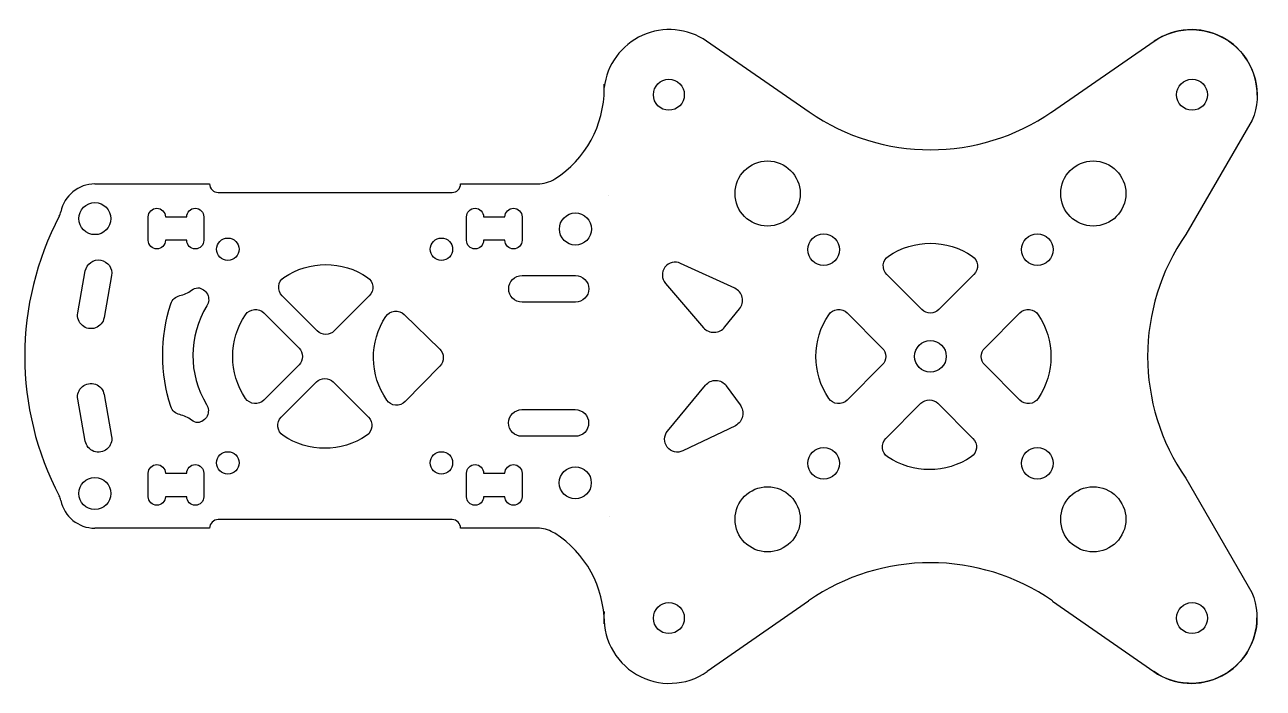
# Model space of a CAD drawing. Header units: millimetres. Extents: x -85 to 31, y -31 to 31.
import ezdxf

# ---------------------------------------------------------------- set-up
doc = ezdxf.new("R2010")
doc.units = ezdxf.units.MM
doc.layers.get('0').update_dxf_attribs({"linetype": 'CONTINUOUS'})

msp = doc.modelspace()

# ---------------------------------------------------------------- linework, layer by layer
for p, q in [((-11.35, 22.88), (-20.96, 29.51)), ((11.35, 22.88), (20.96, 29.51)), ((-30.55, 25.06), (-30.55, 25.5)), ((30.13, 22.11), (23.91, 11.4)), ((-78.25, 16.15), (-67.51, 16.15)), ((-66.71, 15.35), (-44.8, 15.35)), ((-44, 16.15), (-36.8, 16.15)), ((23.91, -11.4), (30.11, -22.11)), ((-30.1, -15), (-30.1, -15)), ((-67.51, -16.08), (-78.26, -16.08)), ((-44.8, -15.28), (-66.71, -15.28)), ((-36.82, -16.08), (-44, -16.08)), ((-35.19, -16.56), (-35.33, -16.48)), ((-11.42, -22.9), (-20.92, -29.5)), ((11.42, -22.9), (20.92, -29.5)), ((-30.55, -25.04), (-30.55, -25)), ((30.58, -24.46), (30.58, -24.46))]:
    msp.add_line(p, q)
for points in [[(-73.25, 13.07, -1), (-71.65, 13.07), (-69.65, 13.07, -1), (-68.05, 13.07), (-68.05, 10.87, -1), (-69.65, 10.87), (-71.65, 10.87, -1), (-73.25, 10.87)], [(-43.45, 13.07, -1), (-41.85, 13.07), (-39.85, 13.07, -1), (-38.25, 13.07), (-38.25, 10.87, -1), (-39.85, 10.87), (-41.85, 10.87, -1), (-43.45, 10.87)], [(-4.09, 7.68, -0.471527), (-3.93, 9.4, -0.305916), (3.91, 9.4, -0.471527), (4.07, 7.68), (0.78, 4.39, -0.414214), (-0.8, 4.39)], [(-79.15, 8, -1), (-76.69, 7.57), (-77.39, 3.63, -1), (-79.85, 4.07)], [(-52.71, 7.4, -0.471527), (-52.55, 5.68), (-55.84, 2.39, -0.414214), (-57.42, 2.39), (-60.71, 5.68, -0.471527), (-60.55, 7.4, -0.305916)], [(-17.88, 4.46, 0.489028), (-18.33, 6.38), (-23.4, 8.71, 0.802839), (-24.82, 6.84), (-21.27, 2.67, 0.450776), (-19.25, 2.76)], [(-33.25, 7.58, -1), (-33.25, 5.08), (-38.25, 5.08, -1), (-38.25, 7.58)], [(-71.14, -4.7, -0.156665), (-71.14, 4.93, -0.267994), (-70.31, 5.69, 0.111434), (-69.19, 6.2, -0.142323), (-68.61, 6.43, -0.557511), (-67.76, 4.73, 0.282868), (-67.79, -4.5, -0.55101), (-68.63, -6.2, -0.138873), (-69.19, -5.97, 0.111393), (-70.31, -5.45, -0.268006)], [(-59.13, -0.8), (-62.42, -4.09, -0.471517), (-64.14, -3.93, -0.305916), (-64.14, 3.91, -0.471538), (-62.42, 4.07), (-59.13, 0.78, -0.414214)], [(-51, 3.75, -0.471527), (-49.29, 3.93), (-45.96, 0.68, -0.414214), (-45.94, -0.91), (-49.2, -4.23, -0.471527), (-50.92, -4.09, -0.305916)], [(-7.8, -4.09, -0.471517), (-9.52, -3.93, -0.305916), (-9.52, 3.91, -0.471538), (-7.8, 4.07), (-4.51, 0.78, -0.414214), (-4.51, -0.8)], [(10.09, 3.91, -0.305916), (10.09, -3.93, -0.471538), (8.37, -4.09), (5.08, -0.8, -0.414214), (5.08, 0.78), (8.37, 4.07, -0.471517)], [(-57.51, -2.39, -0.414214), (-55.93, -2.39), (-52.64, -5.68, -0.471527), (-52.8, -7.4, -0.305916), (-60.63, -7.4, -0.471527), (-60.8, -5.68)], [(-17.83, -4.52, -0.450736), (-18.26, -6.49), (-23.18, -8.84, -0.803469), (-24.62, -6.99), (-21.06, -2.69, -0.489075), (-19.12, -2.75)], [(-79.85, -4, -1), (-77.39, -3.56), (-76.69, -7.5, -1), (-79.15, -7.93)], [(3.98, -7.68, -0.471527), (3.82, -9.4, -0.305916), (-4.01, -9.4, -0.471527), (-4.18, -7.68), (-0.89, -4.39, -0.414214), (0.69, -4.39)], [(-33.26, -7.48), (-38.26, -7.48, -1), (-38.26, -4.98), (-33.26, -4.98, -1)], [(-71.65, -13.13, -1), (-73.25, -13.13), (-73.25, -10.93, -1), (-71.65, -10.93), (-69.65, -10.93, -1), (-68.05, -10.93), (-68.05, -13.13, -1), (-69.65, -13.13)], [(-41.85, -10.93), (-39.85, -10.93, -1), (-38.25, -10.93), (-38.25, -13.13, -1), (-39.85, -13.13), (-41.85, -13.13, -1), (-43.45, -13.13), (-43.45, -10.93, -1)]]:
    msp.add_lwpolyline(points, format="xyb", close=True)
for centre, radius in [((-24.5, 24.5), 1.45), ((24.5, 24.5), 1.45), ((-15.25, 15.25), 3.05), ((15.25, 15.25), 3.05), ((-78.25, 12.9), 1.5), ((-33.25, 11.93), 1.5), ((-65.8, 10.03), 1.05), ((-45.8, 10.03), 1.05), ((-10, 10), 1.48), ((10, 10), 1.48), ((0, 0), 1.48), ((-65.8, -9.97), 1.05), ((-45.8, -9.97), 1.05), ((-10, -10), 1.48), ((10, -10), 1.48), ((-33.26, -11.83), 1.5), ((-78.26, -12.83), 1.5), ((-15.25, -15.25), 3.05), ((15.25, -15.25), 3.05), ((-24.5, -24.5), 1.45), ((24.5, -24.5), 1.45)]:
    msp.add_circle(centre, radius)
for centre, radius, start, end in [((-24.45, 24.45), 6.15, 55.4132, 173.2918), ((24.45, 24.45), 6.15, -0.0173, 124.5866), ((-40.55, 25.06), 10, -57.573, 0), ((0, 39.35), 20, 235.4132, 304.5866), ((-36.8, 19.15), 3, 270, 302.427), ((-78.25, 12.9), 3.25, 90, 168.431), ((-66.71, 16.15), 0.8, 180, 270), ((-44.8, 16.15), 0.8, -90, 0), ((-30.14, 17.06), 2, 269.9964, 270.0748), ((-56.65, 0.03), 28.17, 152.2841, 207.6939), ((-83, 13.87), 1.6, 332.2841, 348.431), ((40.34, 0), 20, 145.2348, 214.7514), ((-83.01, -13.8), 1.6, 11.5496, 27.6939), ((-78.26, -12.83), 3.25, 191.5496, 270), ((-66.71, -16.08), 0.8, 90, 180), ((-44.8, -16.08), 0.8, 0, 90), ((-36.82, -19.08), 3, 60.3327, 90), ((-40.55, -25), 10, 0, 57.573), ((0, -39.31), 20, 55.1646, 124.8353), ((-24.43, -24.46), 6.15, 174.5469, 304.8353), ((24.43, -24.46), 6.15, 235.1646, 360)]:
    msp.add_arc(centre, radius, start, end)
at = {"extrusion": (0, 0, -1)}
for centre, start, end in [((-24.45, 24.45), 55.4134, 202.3383), ((-24.43, -24.46), 157.4886, 304.8353)]:
    msp.add_arc(centre, 6.15, start, end, dxfattribs=at)

doc.saveas('drawing.dxf')
